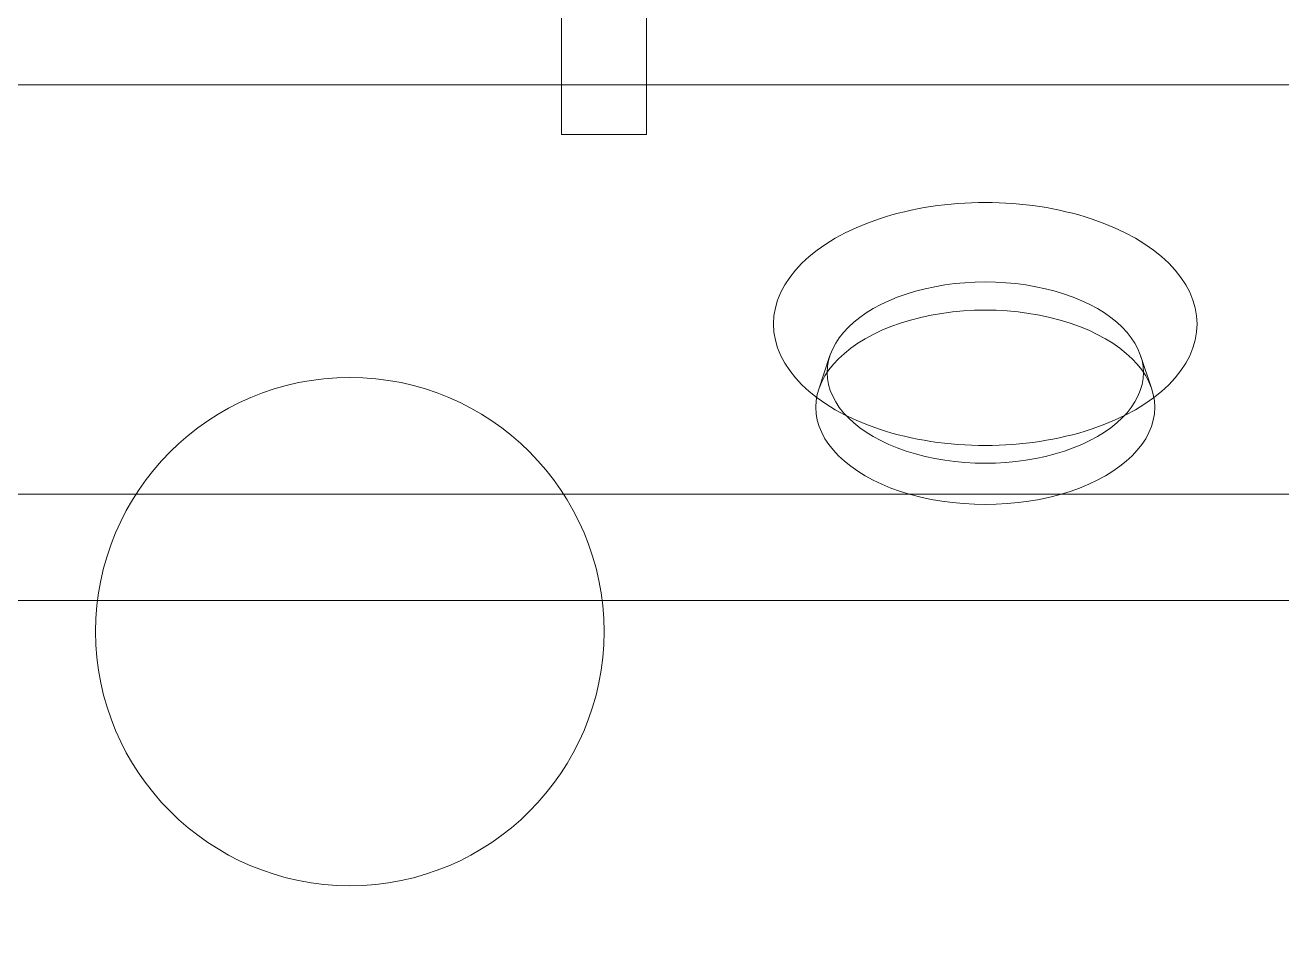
# Model space of a CAD drawing. Header units: millimetres. Extents: x 42151 to 59780, y 37376 to 44547.
# Drawn here: x 47674.28 to 47689.11, y 43010.11 to 43020.78 of the extents above; entities that cross this region are included whole.
import ezdxf

# ---------------------------------------------------------------- set-up
doc = ezdxf.new("R2010")
doc.units = ezdxf.units.MM
doc.set_wipeout_variables(frame=1)
doc.layers.add('! NO PLOT !', color=7, linetype='Continuous', true_color=0xff75dd, plot=False)
doc.layers.add('000-PI-Oprema', color=30, linetype='Continuous', lineweight=5)

# ---------------------------------------------------------------- blocks, each defined once
blk = doc.blocks.new('Shrack distriblock 125A')
blk.add_wipeout([(50953.151, 45336.978), (51024.151, 45336.978), (51024.151, 45240.978), (51017.651, 45240.978), (51017.651, 45241.478), (50959.651, 45241.478), (50959.651, 45240.978), (50953.151, 45240.978), (50953.151, 45241.478)]).dxf.layer = '! NO PLOT !'
at = {"layer": '000-PI-Oprema'}
for p, q in [((50983.651, 45294.796), (50983.651, 45297.376)), ((50983.651, 45294.796), (50983.651, 45297.376)), ((50984.651, 45297.376), (50984.651, 45294.796)), ((50984.651, 45297.376), (50984.651, 45294.796)), ((50959.651, 45295.384), (51017.651, 45295.384)), ((50959.651, 45295.384), (51017.651, 45295.384)), ((50984.651, 45294.796), (50983.651, 45294.796)), ((50984.651, 45294.796), (50983.651, 45294.796)), ((50986.818, 45292.186), (50986.687, 45291.791)), ((50986.818, 45292.186), (50986.687, 45291.791)), ((50990.484, 45292.186), (50990.616, 45291.791)), ((50990.484, 45292.186), (50990.616, 45291.791)), ((51017.651, 45290.552), (50959.651, 45290.552)), ((51017.651, 45290.552), (50959.651, 45290.552)), ((51017.651, 45289.297), (50959.651, 45289.297)), ((51017.651, 45289.297), (50959.651, 45289.297))]:
    blk.add_line(p, q, dxfattribs=at)
for start, end in [(90, 270), (90, 270), (270, 90), (270, 90)]:
    blk.add_arc((50981.151, 45288.928), 3, start, end, dxfattribs=at)
for centre, major_axis in [((50988.651, 45292.559), (2.5, 0)), ((50988.651, 45292.559), (2.5, 0)), ((50988.651, 45291.985), (1.866, 0)), ((50988.651, 45291.985), (1.866, 0)), ((50988.651, 45291.576), (2, 0)), ((50988.651, 45291.576), (2, 0)), ((50988.651, 45292.559), (-2.5, 0)), ((50988.651, 45292.559), (-2.5, 0)), ((50988.651, 45291.985), (-1.866, 0)), ((50988.651, 45291.985), (-1.866, 0)), ((50988.651, 45291.576), (-2, 0)), ((50988.651, 45291.576), (-2, 0))]:
    blk.add_ellipse(centre, major_axis=major_axis, ratio=0.573576, start_param=0, end_param=3.141593, dxfattribs=at)

msp = doc.modelspace()

# ---------------------------------------------------------------- block references
at = {"layer": '000-PI-Oprema'}
msp.add_blockref('Shrack distriblock 125A', (-3303.042, -2275.31), dxfattribs=at)

doc.saveas('drawing.dxf')
